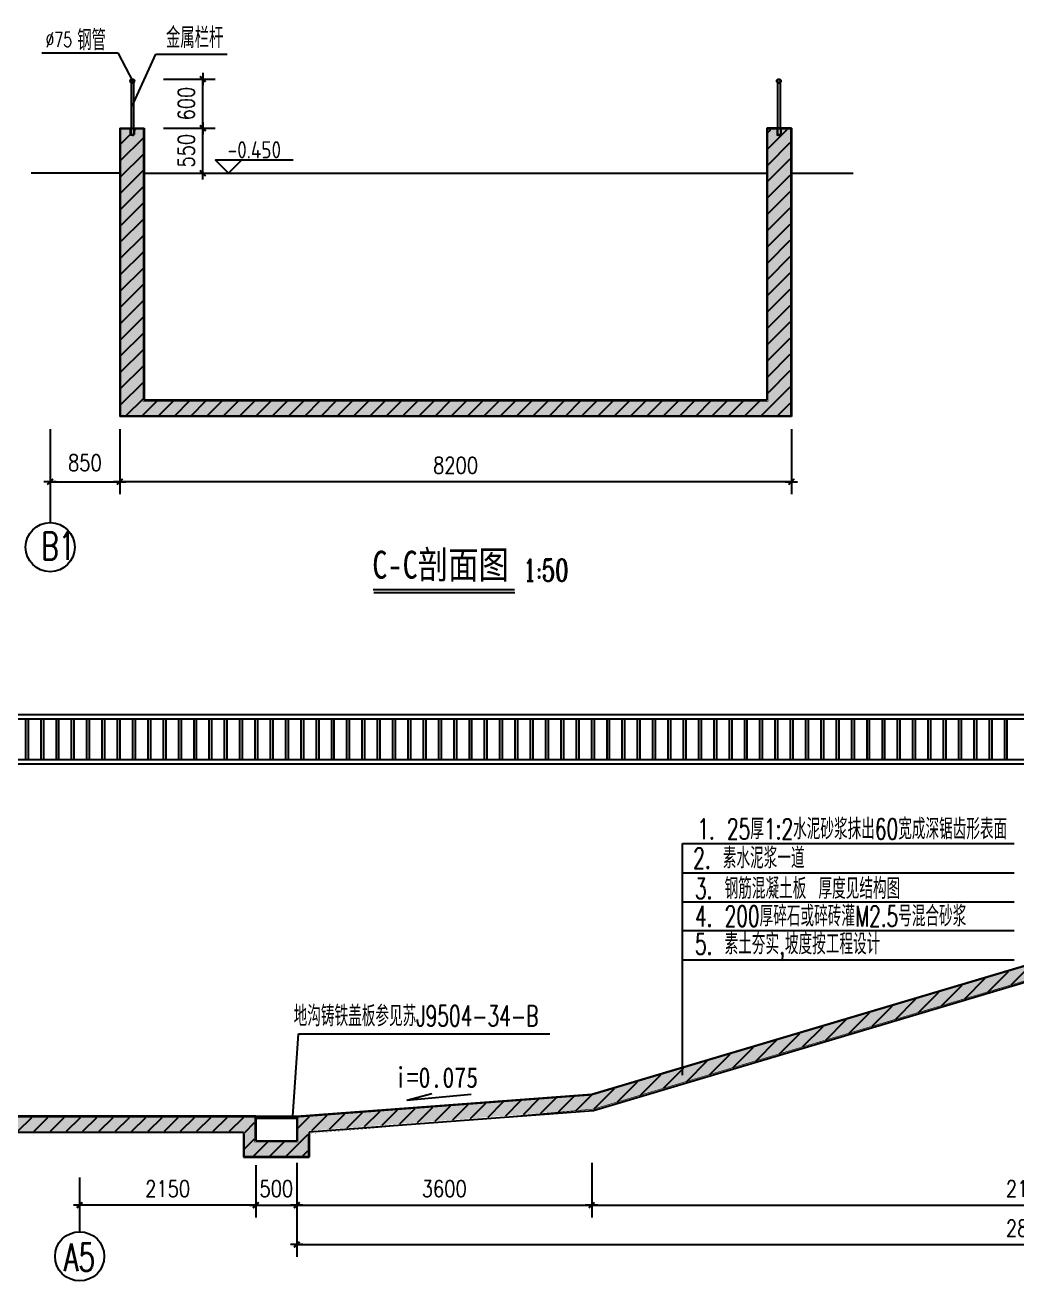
# Model space of a CAD drawing. Extents: x 953929 to 1132291, y -67290 to 107124.
# Drawn here: x 990098 to 1002205, y -51332 to -36000 of the extents above; entities that cross this region are included whole.
import ezdxf
from ezdxf.enums import TextEntityAlignment as Align

# ---------------------------------------------------------------- set-up
doc = ezdxf.new("R2010")
doc.units = 0
doc.header["$MEASUREMENT"] = 0
doc.layers.get('0').update_dxf_attribs({"linetype": 'CONTINUOUS'})
doc.layers.get('DEFPOINTS').update_dxf_attribs({"linetype": 'CONTINUOUS'})
for name, color, linetype in [('dg', 6, 'CONTINUOUS'), ('DIM', 7, 'CONTINUOUS'), ('PUB_DIM', 123, 'CONTINUOUS'), ('PUB_TEXT', 7, 'CONTINUOUS'), ('TEXT-4', 4, 'CONTINUOUS'), ('WIN', 4, 'CONTINUOUS'), ('WINDOWS', 4, 'CONTINUOUS'), ('WZ', 1, 'CONTINUOUS')]:
    doc.layers.add(name, color=color, linetype=linetype)
doc.styles.add('_HZTXT', font='txt', dxfattribs={"width": 0.8, "bigfont": 'HZTXT'})
doc.styles.add('CHINA', font='SimSun.ttf', dxfattribs={"width": 0.85, "height": 150})
doc.styles.add('DIM_FONT', font='SIMPLEX.shx', dxfattribs={"width": 0.8})
doc.styles.add('HZ', font='txt', dxfattribs={"width": 0.75, "oblique": 10, "bigfont": 'hztxt'})
doc.styles.add('ROMAND', font='romanc.shx', dxfattribs={"bigfont": 'bigfont.shx'})
doc.styles.add('ST', font='SimSun.ttf', dxfattribs={"width": 0.6, "height": 300})
doc.styles.add('TSS', font='tssdeng.shx', dxfattribs={"width": 0.85, "bigfont": 'tssdchn.shx'})
doc.dimstyles.new('100-MS-OUT', dxfattribs={"dimscale": 0, "dimtxt": 250, "dimasz": 1, "dimexe": 150, "dimexo": 0, "dimgap": 150, "dimtad": 1, "dimdec": 0, "dimzin": 0, "dimdsep": 46, "dimtxsty": 'DIM_FONT', "dimsah": 1, "dimcen": 200, "dimclrd": 4, "dimclre": 4, "dimclrt": 4, "dimadec": 0, "dimazin": 0, "dimtfac": 1, "dimtdec": 0, "dimtix": 1, "dimtmove": 2, "dimatfit": 3, "dimfxl": 0, "dimtolj": 1, "dimtzin": 0, "dimarcsym": 0})

# ---------------------------------------------------------------- blocks, each defined once
blk = doc.blocks.new('_DIMX')
blk.add_line((-150, 0), (150, 0))
at = {"const_width": 50}
blk.add_lwpolyline([(-70, -70), (70, 70)], dxfattribs=at)
blk = doc.blocks.new('*D173')
at = {"color": 4, "linetype": 'ByBlock'}
for p, q in [((987450.7242603408, -51871.22814188269), (987450.7242603408, -52535.39106214675)), ((998249.9383473635, -51871.22814188269), (998249.9383473635, -52535.39106214675)), ((987451.2242603408, -52385.39106214675), (998249.4383473635, -52385.39106214675))]:
    blk.add_line(p, q, dxfattribs=at)
at = {"layer": 'DEFPOINTS', "color": 0, "linetype": 'ByBlock'}
for p in [(987450.7242603408, -51871.22814188269), (998249.9383473635, -51871.22814188269), (998249.9383473635, -52385.39106214675)]:
    blk.add_point(p, dxfattribs=at)
at = {"color": 4, "linetype": 'ByBlock', "xscale": 0.5, "yscale": 0.5, "zscale": 0.5, "rotation": 180}
blk.add_blockref('_DIMX', (987450.7242603408, -52385.39106214675), dxfattribs=at)
at = {"color": 4, "linetype": 'ByBlock', "xscale": 0.5, "yscale": 0.5, "zscale": 0.5}
blk.add_blockref('_DIMX', (998249.9383473635, -52385.39106214675), dxfattribs=at)
at = {"color": 4, "linetype": 'ByBlock', "insert": (992850.3313038521, -52185.39106214675), "char_height": 200, "attachment_point": 5, "style": 'DIM_FONT'}
blk.add_mtext('\\A1;21400', dxfattribs=at)
blk = doc.blocks.new('*D174')
at = {"color": 4, "linetype": 'ByBlock'}
for p, q in [((983850.7242603413, -51871.22814188269), (983850.7242603413, -53017.11355113075)), ((1001849.938347363, -52174.61340903095), (1001849.938347363, -53017.11355113075)), ((983851.2242603413, -52867.11355113075), (1001849.438347363, -52867.11355113075))]:
    blk.add_line(p, q, dxfattribs=at)
at = {"layer": 'DEFPOINTS', "color": 0, "linetype": 'ByBlock'}
for p in [(983850.7242603413, -51871.22814188269), (1001849.938347363, -52174.61340903095), (1001849.938347363, -52867.11355113075)]:
    blk.add_point(p, dxfattribs=at)
at = {"color": 4, "linetype": 'ByBlock', "xscale": 0.5, "yscale": 0.5, "zscale": 0.5, "rotation": 180}
blk.add_blockref('_DIMX', (983850.7242603413, -52867.11355113075), dxfattribs=at)
at = {"color": 4, "linetype": 'ByBlock', "xscale": 0.5, "yscale": 0.5, "zscale": 0.5}
blk.add_blockref('_DIMX', (1001849.938347363, -52867.11355113075), dxfattribs=at)
at = {"color": 4, "linetype": 'ByBlock', "insert": (992850.3313038524, -52667.11355113075), "char_height": 200, "attachment_point": 5, "style": 'DIM_FONT'}
blk.add_mtext('\\A1;28600', dxfattribs=at)
blk = doc.blocks.new('*D180')
at = {"color": 4, "linetype": 'ByBlock'}
for p, q in [((907464.7013842314, -14385.70646886784), (907464.7013842314, -15024.26806460996)), ((907964.7013842319, -14360.1051443459), (907964.7013842319, -15024.26806460996)), ((907464.2013842314, -14874.26806460996), (907463.7013842314, -14874.26806460996)), ((907464.7013842314, -14874.26806460996), (907964.7013842319, -14874.26806460996)), ((907965.2013842319, -14874.26806460996), (907965.7013842319, -14874.26806460996))]:
    blk.add_line(p, q, dxfattribs=at)
at = {"layer": 'DEFPOINTS', "color": 0, "linetype": 'ByBlock'}
for p in [(907464.7013842314, -14385.70646886784), (907964.7013842319, -14360.1051443459), (907964.7013842319, -14874.26806460996)]:
    blk.add_point(p, dxfattribs=at)
at = {"color": 4, "linetype": 'ByBlock', "xscale": 0.5, "yscale": 0.5, "zscale": 0.5}
blk.add_blockref('_DIMX', (907464.7013842314, -14874.26806460996), dxfattribs=at)
at = {"color": 4, "linetype": 'ByBlock', "xscale": 0.5, "yscale": 0.5, "zscale": 0.5, "rotation": 180}
blk.add_blockref('_DIMX', (907964.7013842319, -14874.26806460996), dxfattribs=at)
at = {"color": 4, "linetype": 'ByBlock', "insert": (907714.7013842317, -14674.26806460996), "char_height": 200, "attachment_point": 5, "style": 'DIM_FONT'}
blk.add_mtext('\\A1;500', dxfattribs=at)
blk = doc.blocks.new('*D181')
at = {"color": 4, "linetype": 'ByBlock'}
for p, q in [((979600.139061578, -32601.47367811028), (979600.139061578, -33265.63659837435)), ((976000.1390615784, -32801.47367811028), (976000.1390615784, -33265.63659837435)), ((976000.6390615784, -33115.63659837435), (979599.639061578, -33115.63659837435))]:
    blk.add_line(p, q, dxfattribs=at)
at = {"layer": 'DEFPOINTS', "color": 0, "linetype": 'ByBlock'}
for p in [(979600.139061578, -32601.47367811028), (976000.1390615784, -32801.47367811028), (979600.139061578, -33115.63659837435)]:
    blk.add_point(p, dxfattribs=at)
at = {"color": 4, "linetype": 'ByBlock', "xscale": 0.5, "yscale": 0.5, "zscale": 0.5, "rotation": 180}
blk.add_blockref('_DIMX', (976000.1390615784, -33115.63659837435), dxfattribs=at)
at = {"color": 4, "linetype": 'ByBlock', "xscale": 0.5, "yscale": 0.5, "zscale": 0.5}
blk.add_blockref('_DIMX', (979600.139061578, -33115.63659837435), dxfattribs=at)
at = {"color": 4, "linetype": 'ByBlock', "insert": (977800.1390615782, -32915.63659837435), "char_height": 200, "attachment_point": 5, "style": 'DIM_FONT'}
blk.add_mtext('\\A1;3600', dxfattribs=at)
blk = doc.blocks.new('*D456')
at = {"color": 4, "linetype": 'ByBlock'}
for p, q in [((984900.8070773638, -142874.0373862295), (984900.8070773636, -143360.9127933861)), ((987050.8070914897, -142874.0373862305), (987050.8070914894, -143360.9127933872)), ((987050.3070914894, -143210.9127933872), (984901.3070773636, -143210.9127933861))]:
    blk.add_line(p, q, dxfattribs=at)
at = {"layer": 'DEFPOINTS', "color": 0, "linetype": 'ByBlock'}
for p in [(984900.8070773638, -142874.0373862295), (987050.8070914897, -142874.0373862305), (984900.8070773636, -143210.9127933861)]:
    blk.add_point(p, dxfattribs=at)
at = {"color": 4, "linetype": 'ByBlock', "xscale": 0.5, "yscale": 0.5, "zscale": 0.5}
for p, rotation in [((984900.8070773636, -143210.9127933861), 179.9999999999721), ((987050.8070914894, -143210.9127933872), 359.9999999999721)]:
    blk.add_blockref('_DIMX', p, dxfattribs=dict(at, rotation=rotation))
at = {"color": 4, "linetype": 'ByBlock', "insert": (985975.8070844266, -143010.9127933867), "char_height": 200, "attachment_point": 5, "style": 'DIM_FONT'}
blk.add_mtext('\\A1;2150', dxfattribs=at)
blk = doc.blocks.new('*D470')
at = {"color": 4, "linetype": 'ByBlock'}
for p, q in [((975246.9388437642, -46251.00347969485), (975874.7094130322, -46251.00347969485)), ((975724.7094130322, -46250.50347969485), (975724.7094130322, -46250.00347969485)), ((975724.7094130322, -46851.00347971579), (975724.7094130322, -46251.00347969485)), ((975246.9378202193, -46851.00347971579), (975874.7094130322, -46851.00347971579)), ((975724.7094130322, -46851.50347971579), (975724.7094130322, -46852.00347971579))]:
    blk.add_line(p, q, dxfattribs=at)
at = {"layer": 'DEFPOINTS', "color": 0, "linetype": 'ByBlock'}
for p in [(975246.9388437642, -46251.00347969485), (975724.7094130322, -46251.00347969485), (975246.9378202193, -46851.00347971579)]:
    blk.add_point(p, dxfattribs=at)
at = {"color": 4, "linetype": 'ByBlock', "xscale": 0.5, "yscale": 0.5, "zscale": 0.5}
for p, rotation in [((975724.7094130322, -46251.00347969485), 270), ((975724.7094130322, -46851.00347971579), 90)]:
    blk.add_blockref('_DIMX', p, dxfattribs=dict(at, rotation=rotation))
at = {"color": 4, "linetype": 'ByBlock', "insert": (975524.7094130322, -46551.00347970532), "char_height": 200, "attachment_point": 5, "rotation": 90, "style": 'DIM_FONT'}
blk.add_mtext('\\A1;600', dxfattribs=at)
blk = doc.blocks.new('*D471')
at = {"color": 4, "linetype": 'ByBlock'}
for p, q in [((975246.9378202193, -46851.00347971579), (975874.7083894872, -46851.00347971579)), ((975724.7083894872, -46850.50347971579), (975724.7083894872, -46850.00347971579)), ((975724.7083894872, -47401.00347971579), (975724.7083894872, -46851.00347971579)), ((975246.9378202193, -47401.00347971579), (975874.7083894872, -47401.00347971579)), ((975724.7083894872, -47401.50347971579), (975724.7083894872, -47402.00347971579))]:
    blk.add_line(p, q, dxfattribs=at)
at = {"layer": 'DEFPOINTS', "color": 0, "linetype": 'ByBlock'}
for p in [(975246.9378202193, -46851.00347971579), (975724.7083894872, -46851.00347971579), (975246.9378202193, -47401.00347971579)]:
    blk.add_point(p, dxfattribs=at)
at = {"color": 4, "linetype": 'ByBlock', "xscale": 0.5, "yscale": 0.5, "zscale": 0.5}
for p, rotation in [((975724.7083894872, -46851.00347971579), 270), ((975724.7083894872, -47401.00347971579), 90)]:
    blk.add_blockref('_DIMX', p, dxfattribs=dict(at, rotation=rotation))
at = {"color": 4, "linetype": 'ByBlock', "insert": (975524.7083894872, -47126.00347971579), "char_height": 200, "attachment_point": 5, "rotation": 90, "style": 'DIM_FONT'}
blk.add_mtext('\\A1;550', dxfattribs=at)
blk = doc.blocks.new('*D476')
at = {"color": 4, "linetype": 'ByBlock'}
for p, q in [((1001066.433559453, -39441.971917424), (1001066.433559453, -40233.31536077661)), ((1009266.433559453, -39441.971917424), (1009266.433559453, -40233.31536077661)), ((1009265.933559453, -40083.31536077661), (1001066.933559453, -40083.31536077661))]:
    blk.add_line(p, q, dxfattribs=at)
at = {"layer": 'DEFPOINTS', "color": 0, "linetype": 'ByBlock'}
for p in [(1001066.433559453, -39441.971917424), (1009266.433559453, -39441.971917424), (1001066.433559453, -40083.31536077661)]:
    blk.add_point(p, dxfattribs=at)
at = {"color": 4, "linetype": 'ByBlock', "xscale": 0.5, "yscale": 0.5, "zscale": 0.5, "rotation": 180}
blk.add_blockref('_DIMX', (1001066.433559453, -40083.31536077661), dxfattribs=at)
at = {"color": 4, "linetype": 'ByBlock', "xscale": 0.5, "yscale": 0.5, "zscale": 0.5}
blk.add_blockref('_DIMX', (1009266.433559453, -40083.31536077661), dxfattribs=at)
at = {"color": 4, "linetype": 'ByBlock', "insert": (1005166.433559453, -39883.31536077661), "char_height": 200, "attachment_point": 5, "style": 'DIM_FONT'}
blk.add_mtext('\\A1;8200', dxfattribs=at)
blk = doc.blocks.new('*D477')
at = {"color": 4, "linetype": 'ByBlock'}
for p, q in [((986684.7086498088, -43782.84253767598), (986684.7086498088, -44574.18598102918)), ((987534.708649809, -43782.84253767598), (987534.708649809, -44574.18598102918)), ((986685.2086498088, -44424.18598102918), (987534.208649809, -44424.18598102918))]:
    blk.add_line(p, q, dxfattribs=at)
at = {"layer": 'DEFPOINTS', "color": 0, "linetype": 'ByBlock'}
for p in [(986684.7086498088, -43782.84253767598), (987534.708649809, -43782.84253767598), (987534.708649809, -44424.18598102918)]:
    blk.add_point(p, dxfattribs=at)
at = {"color": 4, "linetype": 'ByBlock', "xscale": 0.5, "yscale": 0.5, "zscale": 0.5, "rotation": 180}
blk.add_blockref('_DIMX', (986684.7086498088, -44424.18598102918), dxfattribs=at)
at = {"color": 4, "linetype": 'ByBlock', "xscale": 0.5, "yscale": 0.5, "zscale": 0.5}
blk.add_blockref('_DIMX', (987534.708649809, -44424.18598102918), dxfattribs=at)
at = {"color": 4, "linetype": 'ByBlock', "insert": (987109.7086498089, -44192.57078943134), "char_height": 200, "attachment_point": 5, "style": 'DIM_FONT'}
blk.add_mtext('\\A1;850', dxfattribs=at)

msp = doc.modelspace()

# ---------------------------------------------------------------- hatches: boundary and pattern name
at = {"layer": 'DIM'}
h = msp.add_hatch(dxfattribs=at)
h.set_pattern_fill('ANSI31', color=8, scale=1125, style=0)
h.set_pattern_definition([(45, (3717.842813957715, 2581.229384221428), (-99.43689110435824, 99.43689110435825), [])])
h.paths.add_polyline_path([(999437.5514637667, -37273.08080755861), (999323.4880915435, -37273.08080755861), (999323.4880915437, -37343.08080755861), (999304.4880915435, -37343.08080755861), (999277.4880915435, -37343.08080755861), (999277.4880915435, -37273.08080755861), (999167.5514637671, -37273.08080755861), (999167.5514637672, -40592.69551365003), (991537.5514637672, -40592.69551364575), (991537.551463769, -37273.08080755861), (991427.6148359927, -37273.08080755861), (991427.6148359928, -37343.08080755861), (991408.6148359927, -37343.08080755861), (991381.6148359927, -37343.08080755861), (991381.6148359926, -37273.0808075586), (991267.5514637699, -37273.0808075586), (991267.5514637693, -40762.69551365002), (999437.5514637665, -40762.69551365002)])
h = msp.add_hatch(dxfattribs=at)
h.set_pattern_fill('AR-CONC', color=8, scale=37.5, style=0)
h.set_pattern_definition([(49.99999999999999, (3717.842813957715, 2581.229384221428), (268.9725684752826, -23.53205061847316), [28.125, -309.375]), (355, (3717.842813957715, 2581.229384221428), (-52.031750104875, 282.0720501375044), [22.5, -247.5]), (100.4514, (3740.257193957716, 2579.268381721427), (216.9410181427581, 258.5398282728576), [23.90257124999999, -262.9282919999999]), (46.18420000000001, (3717.842813957715, 2656.229384221428), (400.2153932346167, -62.06963037338178), [42.1875, -464.0625]), (96.6356, (3751.194093332715, 2651.056894096428), (350.4985145807638, 365.2942015876657), [35.85385799999998, -394.3923749999998]), (351.1842, (3717.842813957715, 2656.229384221428), (350.4982294251102, 365.2944753469967), [33.75, -371.25]), (21, (3755.342813957715, 2637.479384221428), (223.8401445444231, -150.9820839995021), [28.125, -309.375]), (326.0000000000001, (3755.342813957715, 2637.479384221428), (91.24324947059314, 271.9312668925699), [22.5, -247.5]), (71.4514, (3773.996151332716, 2624.897531971428), (315.0834857180587, 120.9489362662322), [23.90257125, -262.928292]), (37.50000000000001, (3717.842813957715, 2581.229384221428), (4.559945743984001, 124.8351951867418), [0, -244.5, 0, -251.25, 0, -248.4375]), (7.499999999999999, (3717.842813957715, 2581.229384221428), (98.65107654080573, 147.9043919558851), [0, -143.25, 0, -238.875, 0, -94.6875]), (327.5, (3634.217813957715, 2581.229384221428), (200.1834135646534, -8.458076900392426), [0, -93.75, 0, -292.5, 0, -388.125]), (317.5, (3596.717813957715, 2581.229384221428), (218.6948135033948, 37.53936837461912), [0, -121.875, 0, -194.25, 0, -275.625])])
h.paths.add_polyline_path([(999167.5514637673, -40592.69551365003), (991537.5514637671, -40592.69551364575), (991537.5514637688, -37273.08080755861), (991427.6148359927, -37273.08080755861), (991427.6148359928, -37343.08080755861), (991408.6148359927, -37343.08080755861), (991381.6148359927, -37343.08080755861), (991381.6148359926, -37273.0808075586), (991267.5514637699, -37273.0808075586), (991267.5514637693, -40762.69551365002), (999437.5514637665, -40762.69551365002), (999437.5514637665, -37273.08080755862), (999323.4880915435, -37273.08080755861), (999323.4880915437, -37343.08080755861), (999304.4880915435, -37343.08080755861), (999277.4880915435, -37343.08080755861), (999277.4880915435, -37273.08080755861), (999167.5514637671, -37273.08080755861)])
h = msp.add_hatch(dxfattribs=at)
h.set_pattern_fill('ANSI31', color=8, scale=1125, style=0)
h.set_pattern_definition([(45, (0, 0), (-99.43689110435824, 99.43689110435825), [])])
h.paths.add_polyline_path([(987929.3122391553, -49335.38325621215), (987929.3122391554, -49635.38325621431), (987399.3122391552, -49635.38325621432), (987399.3122391555, -49335.38325621432), (972142.9334212614, -49335.38325621432), (972142.9334212614, -49505.38325621432), (987279.312239156, -49505.38325621431), (987279.3122391555, -49805.38325621432), (988049.3122391553, -49805.38325621418), (988049.3122391549, -49505.38325622016), (992779.3122391523, -49505.38325622747), (992779.3122391526, -49805.38325621415), (993549.312239152, -49805.38325621432), (993549.3122391516, -49499.54281838565), (997034.9478360399, -49234.35576746957), (1002840.475914762, -47508.69822690211), (1002840.475914762, -47334.00647812735), (997015.9880121122, -49065.29970158239), (993429.3122391518, -49334.30038455435), (993429.3122391524, -49635.38325621436), (992899.3122391519, -49635.38325621435), (992899.312239152, -49335.38325621433)])
h = msp.add_hatch(dxfattribs=at)
h.set_pattern_fill('AR-CONC', color=8, scale=37.5, style=0)
h.set_pattern_definition([(50, (0, 0), (268.9725684752826, -23.53205061847316), [28.125, -309.375]), (355, (0, 0), (-52.031750104875, 282.0720501375044), [22.5, -247.5]), (100.4514, (22.41438, -1.9610025), (216.9410181427581, 258.5398282728576), [23.90257125, -262.928292]), (46.18420000000001, (0, 75), (400.2153932346167, -62.06963037338178), [42.1875, -464.0625]), (96.6356, (33.351279375, 69.82750987499999), (350.4985145807638, 365.2942015876657), [35.853858, -394.392375]), (351.1842, (0, 75), (350.4982294251102, 365.2944753469967), [33.75, -371.25]), (21, (37.5, 56.25), (223.8401445444231, -150.9820839995021), [28.125, -309.375]), (326.0000000000001, (37.5, 56.25), (91.24324947059314, 271.9312668925699), [22.5, -247.5]), (71.4514, (56.153337375, 43.66814775), (315.0834857180587, 120.9489362662322), [23.90257125, -262.928292]), (37.50000000000001, (0, 0), (4.559945743984001, 124.8351951867418), [0, -244.5, 0, -251.25, 0, -248.4375]), (7.499999999999999, (0, 0), (98.65107654080573, 147.9043919558851), [0, -143.25, 0, -238.875, 0, -94.6875]), (327.5, (-83.625, 0), (200.1834135646534, -8.458076900392426), [0, -93.75, 0, -292.5, 0, -388.125]), (317.5, (-121.125, 0), (218.6948135033948, 37.53936837461912), [0, -121.875, 0, -194.25, 0, -275.625])])
h.paths.add_polyline_path([(987929.3122391553, -49335.38325621215), (987929.3122391554, -49635.38325621431), (987399.3122391552, -49635.38325621432), (987399.3122391555, -49335.38325621432), (972142.9334212614, -49335.38325621432), (972142.9334212614, -49505.38325621432), (987279.312239156, -49505.38325621431), (987279.3122391555, -49805.38325621432), (988049.3122391553, -49805.38325621418), (988049.3122391549, -49505.38325622016), (992779.3122391523, -49505.38325622747), (992779.3122391526, -49805.38325621415), (993549.312239152, -49805.38325621432), (993549.3122391516, -49499.54281838565), (997034.9478360399, -49234.35576746957), (1002840.475914762, -47508.69822690211), (1002840.475914762, -47334.00647812735), (997015.9880121122, -49065.29970158239), (993429.3122391518, -49334.30038455435), (993429.3122391524, -49635.38325621436), (992899.3122391519, -49635.38325621435), (992899.312239152, -49335.38325621433)])

# ---------------------------------------------------------------- linework, layer by layer
for p, q in [((991381.6148359927, -37263.08080755861), (991381.6148359927, -37335.08080755861)), ((991387.6148359927, -37263.08080755861), (991387.6148359927, -37332.08080755861)), ((991400.6148359927, -37343.08080755861), (991389.6148359927, -37343.08080755861)), ((991400.6148359927, -37337.08080755861), (991392.6148359927, -37337.08080755861)), ((991402.6148359927, -37339.08080755861), (991402.6148359927, -37341.08080755861)), ((991406.6148359927, -37339.08080755861), (991406.6148359927, -37341.08080755861)), ((991408.6148359927, -37337.08080755861), (991416.6148359927, -37337.08080755861)), ((991408.6148359927, -37343.08080755861), (991419.6148359927, -37343.08080755861)), ((991421.6148359927, -37263.08080755861), (991421.6148359927, -37332.08080755861)), ((991427.6148359927, -37263.08080755861), (991427.6148359927, -37335.08080755861)), ((999277.4880915435, -37263.08080755861), (999277.4880915435, -37335.08080755861)), ((999283.4880915435, -37263.08080755861), (999283.4880915435, -37332.08080755861)), ((999296.4880915435, -37343.08080755861), (999285.4880915435, -37343.08080755861)), ((999296.4880915435, -37337.08080755861), (999288.4880915435, -37337.08080755861)), ((999298.4880915435, -37339.08080755861), (999298.4880915435, -37341.08080755861)), ((999302.4880915435, -37339.08080755861), (999302.4880915435, -37341.08080755861)), ((999304.4880915435, -37337.08080755861), (999312.4880915435, -37337.08080755861)), ((999304.4880915435, -37343.08080755861), (999315.4880915435, -37343.08080755861)), ((999317.4880915435, -37263.08080755861), (999317.4880915435, -37332.08080755861)), ((999323.4880915435, -37263.08080755861), (999323.4880915435, -37335.08080755861))]:
    msp.add_line(p, q)
for centre, radius, start, end in [((991389.6148359927, -37335.08080755861), 8, 180, 269.9999999999861), ((991392.6148359927, -37332.08080755861), 5, 180, 269.9999999999861), ((991400.6148359927, -37339.08080755861), 2, 0, 89.99999999998015), ((991400.6148359927, -37341.08080755861), 2, 270, 0), ((991408.6148359927, -37339.08080755861), 2, 90.00000000001981, 180), ((991408.6148359927, -37341.08080755861), 2, 180, 270), ((991416.6148359927, -37332.08080755861), 5, 270.0000000000139, 0), ((991419.6148359927, -37335.08080755861), 8, 270.0000000000139, 0), ((999285.4880915435, -37335.08080755861), 8, 180, 269.9999999999861), ((999288.4880915435, -37332.08080755861), 5, 180, 269.9999999999861), ((999296.4880915435, -37339.08080755861), 2, 3.24609150156008e-14, 89.99999999998019), ((999296.4880915435, -37341.08080755861), 2, 270, 3.24609150156008e-14), ((999304.4880915435, -37339.08080755861), 2, 90.00000000001985, 180), ((999304.4880915435, -37341.08080755861), 2, 180, 270), ((999312.4880915435, -37332.08080755861), 5, 270.0000000000139, 3.24609150156008e-14), ((999315.4880915435, -37335.08080755861), 8, 270.0000000000139, 3.24609150156008e-14)]:
    msp.add_arc(centre, radius, start, end)
at = {"layer": 'dg'}
for q in [(995064.1655626699, -49044.20112431725), (995544.5840069681, -49051.75921294)]:
    msp.add_line((994756.8763557981, -49124.71896860149), q, dxfattribs=at)
at = {"layer": 'DIM'}
for p, q in [((990402.5514637668, -40933.69876829645), (990402.5514637668, -42073.12556643732)), ((996076.8092902044, -42931.72544330236), (994356.5293383023, -42931.72544330236)), ((1012143.840179471, -44420.38325621434), (987414.3122391553, -44420.3832562218)), ((987414.3122391554, -44470.38325622177), (1012127.379722078, -44470.38325622574)), ((1012127.378698533, -44970.38325621432), (987414.3122391554, -44970.3832562142)), ((993364.312239152, -49320.38325621432), (993434.097817199, -48313.92199800094)), ((993434.097817199, -48313.92199800094), (996501.4706677176, -48313.92199800094)), ((992914.312239152, -49320.38325621432), (993414.312239152, -49320.38325621432)), ((992914.312239152, -49345.38325621432), (993414.312239152, -49345.38325621432))]:
    msp.add_line(p, q, dxfattribs=at)
at = {"layer": 'DIM', "color": 8}
for p, q in [((990101.6442444398, -44470.38325634001), (990101.6432208958, -44970.38325633208)), ((990133.6442444398, -44469.61582812441), (990133.6432208958, -44970.38325633208)), ((990288.3770238137, -44470.38325633969), (990288.3760002697, -44970.38325633176)), ((990320.3770238137, -44469.61582812409), (990320.3760002697, -44970.38325633176)), ((990475.1098031871, -44470.38325634714), (990475.1087796431, -44970.38325633921)), ((990507.1098031871, -44469.61582813154), (990507.1087796431, -44970.38325633921)), ((990661.8425825605, -44470.38325633899), (990661.8415590165, -44970.38325633106)), ((990693.8425825605, -44469.61582812339), (990693.8415590165, -44970.38325633106)), ((990848.5753619339, -44470.38325634644), (990848.5743383899, -44970.38325633851)), ((990880.5753619339, -44469.61582813085), (990880.5743383899, -44970.38325633851)), ((991035.3081413073, -44470.3832563178), (991035.3071177633, -44970.38325630987)), ((991067.3081413073, -44469.61582810221), (991067.3071177633, -44970.38325630987)), ((991222.0409206807, -44470.38325632525), (991222.0398971367, -44970.38325631732)), ((991254.0409206807, -44469.61582810966), (991254.0398971367, -44970.38325631732)), ((991408.7737000542, -44470.38325631722), (991408.7726765102, -44970.38325630929)), ((991440.7737000542, -44469.61582810163), (991440.7726765102, -44970.38325630929)), ((991595.5064794276, -44470.38325632467), (991595.5054558836, -44970.38325631674)), ((991627.5064794276, -44469.61582810908), (991627.5054558836, -44970.38325631674)), ((991782.239258801, -44470.38325631652), (991782.238235257, -44970.38325630859)), ((991814.239258801, -44469.61582810093), (991814.238235257, -44970.38325630859)), ((991968.9720381744, -44470.38325632397), (991968.9710146304, -44970.38325631604)), ((992000.9720381744, -44469.61582810838), (992000.9710146304, -44970.38325631604)), ((992155.7048175478, -44470.38325631594), (992155.7037940038, -44970.38325630801)), ((992187.7048175478, -44469.61582810034), (992187.7037940038, -44970.38325630801)), ((992342.4375969212, -44470.38325632339), (992342.4365733772, -44970.38325631546)), ((992374.4375969212, -44469.6158281078), (992374.4365733772, -44970.38325631546)), ((992529.1703762946, -44470.38325633282), (992529.1693527506, -44970.38325632489)), ((992561.1703762946, -44469.61582811722), (992561.1693527506, -44970.38325632489)), ((992715.903155668, -44470.38325634027), (992715.902132124, -44970.38325633234)), ((992747.903155668, -44469.61582812468), (992747.902132124, -44970.38325633234)), ((992902.6359350415, -44470.38325633224), (992902.6349114975, -44970.3832563243)), ((992934.6359350415, -44469.61582811664), (992934.6349114975, -44970.3832563243)), ((993089.3687144149, -44470.38325627368), (993089.3676908709, -44970.38325626575)), ((993121.3687144149, -44469.61582805809), (993121.3676908709, -44970.38325626575)), ((993276.1014937888, -44470.38325627336), (993276.1004702448, -44970.38325626543)), ((993308.1014937888, -44469.61582805777), (993308.1004702448, -44970.38325626543)), ((993462.8342731622, -44470.38325628081), (993462.8332496182, -44970.38325627288)), ((993494.8342731622, -44469.61582806522), (993494.8332496182, -44970.38325627288)), ((993649.5670525356, -44470.38325627266), (993649.5660289916, -44970.38325626473)), ((993681.5670525356, -44469.61582805707), (993681.5660289916, -44970.38325626473)), ((993836.299831909, -44470.38325628011), (993836.298808365, -44970.38325627218)), ((993868.299831909, -44469.61582806452), (993868.298808365, -44970.38325627218)), ((994023.0326112824, -44470.38325625147), (994023.0315877384, -44970.38325624354)), ((994055.0326112824, -44469.61582803588), (994055.0315877384, -44970.38325624354)), ((994209.7653906558, -44470.38325625892), (994209.7643671118, -44970.38325625099)), ((994241.7653906558, -44469.61582804333), (994241.7643671118, -44970.38325625099)), ((994396.4981700293, -44470.38325625089), (994396.4971464853, -44970.38325624296)), ((994428.4981700293, -44469.6158280353), (994428.4971464853, -44970.38325624296)), ((994583.2309494027, -44470.38325625834), (994583.2299258587, -44970.38325625041)), ((994615.2309494027, -44469.61582804275), (994615.2299258587, -44970.38325625041)), ((994769.9637287761, -44470.38325625019), (994769.9627052321, -44970.38325624226)), ((994801.9637287761, -44469.6158280346), (994801.9627052321, -44970.38325624226)), ((994956.6965081495, -44470.38325625764), (994956.6954846055, -44970.38325624971)), ((994988.6965081495, -44469.61582804205), (994988.6954846055, -44970.38325624971)), ((995143.4292875229, -44470.38325624961), (995143.4282639789, -44970.38325624168)), ((995175.4292875229, -44469.61582803402), (995175.4282639789, -44970.38325624168)), ((995330.1620668963, -44470.38325625706), (995330.1610433523, -44970.38325624913)), ((995362.1620668963, -44469.61582804147), (995362.1610433523, -44970.38325624913)), ((995516.8948462697, -44470.38325626649), (995516.8938227257, -44970.38325625856)), ((995548.8948462697, -44469.6158280509), (995548.8938227257, -44970.38325625856)), ((995703.6276256432, -44470.38325627394), (995703.6266020992, -44970.38325626601)), ((995735.6276256432, -44469.61582805835), (995735.6266020992, -44970.38325626601)), ((995890.3604050166, -44470.38325626591), (995890.3593814726, -44970.38325625798)), ((995922.3604050166, -44469.61582805032), (995922.3593814726, -44970.38325625798)), ((996077.09318439, -44470.38325627336), (996077.092160846, -44970.38325626543)), ((996077.09318439, -44470.38325620735), (996077.092160846, -44970.38325619942)), ((996109.09318439, -44469.61582805777), (996109.092160846, -44970.38325626543)), ((996109.09318439, -44469.61582799176), (996109.092160846, -44970.38325619942)), ((996263.8259637634, -44470.3832562148), (996263.8249402194, -44970.38325620687)), ((996295.8259637634, -44469.61582799921), (996295.8249402194, -44970.38325620687)), ((996450.5587431368, -44470.38325620671), (996450.5577195928, -44970.38325619878)), ((996482.5587431368, -44469.61582799112), (996482.5577195928, -44970.38325619878)), ((996637.2915225102, -44470.38325621416), (996637.2904989662, -44970.38325620623)), ((996669.2915225102, -44469.61582799857), (996669.2904989662, -44970.38325620623)), ((996824.0243018836, -44470.38325620607), (996824.0232783396, -44970.38325619814)), ((996856.0243018836, -44469.61582799048), (996856.0232783396, -44970.38325619814)), ((997010.7570812571, -44470.38325621352), (997010.7560577131, -44970.38325620559)), ((997042.7570812571, -44469.61582799793), (997042.7560577131, -44970.38325620559)), ((997197.4898606305, -44470.38325620543), (997197.4888370865, -44970.38325619756)), ((997229.4898606305, -44469.61582798984), (997229.4888370865, -44970.38325619756)), ((997384.2226400039, -44470.38325621288), (997384.2216164599, -44970.38325620501)), ((997416.2226400039, -44469.61582799729), (997416.2216164599, -44970.38325620501)), ((997570.9554193773, -44470.38325620479), (997570.9543958333, -44970.38325619686)), ((997602.9554193778, -44469.6158279892), (997602.9543958328, -44970.38325619686)), ((997757.6881987503, -44470.38325621224), (997757.6871752072, -44970.38325620431)), ((997789.6881987503, -44469.61582799665), (997789.6871752072, -44970.38325620431)), ((997944.4209781246, -44470.38325620421), (997944.4199545797, -44970.38325619628)), ((997976.4209781246, -44469.61582798861), (997976.4199545797, -44970.38325619628)), ((998131.1537574971, -44470.38325621166), (998131.152733954, -44970.38325620373)), ((998163.1537574971, -44469.61582799607), (998163.152733954, -44970.38325620373)), ((998317.8865368714, -44470.38325620351), (998317.8855133265, -44970.38325619558)), ((998349.8865368714, -44469.61582798792), (998349.8855133265, -44970.38325619558)), ((998504.6193162439, -44470.38325621096), (998504.6182927008, -44970.38325620303)), ((998536.6193162439, -44469.61582799537), (998536.6182927008, -44970.38325620303)), ((998691.3520956183, -44470.38325620293), (998691.3510720733, -44970.383256195)), ((998723.3520956183, -44469.61582798733), (998723.3510720733, -44970.383256195)), ((998878.0848749907, -44470.38325621038), (998878.0838514477, -44970.38325620245)), ((998910.0848749907, -44469.61582799478), (998910.0838514477, -44970.38325620245)), ((999064.8176543651, -44470.3832562148), (999064.8166308202, -44970.38325620687)), ((999096.8176543651, -44469.61582799921), (999096.8166308202, -44970.38325620687)), ((999251.5504337376, -44470.38325622225), (999251.5494101945, -44970.38325621432)), ((999283.5504337376, -44469.61582800666), (999283.5494101945, -44970.38325621432)), ((999438.2832131119, -44470.38325621416), (999438.282189567, -44970.38325620623)), ((999470.2832131119, -44469.61582799857), (999470.282189567, -44970.38325620623)), ((999625.0159924844, -44470.38325622161), (999625.0149689413, -44970.38325621368)), ((999657.0159924844, -44469.61582800602), (999657.0149689413, -44970.38325621368)), ((999811.7487718588, -44470.38325622161), (999811.7477483138, -44970.38325621368)), ((999843.7487718588, -44469.61582800602), (999843.7477483138, -44970.38325621368)), ((999998.4815512312, -44470.38325622906), (999998.4805276882, -44970.38325622113)), ((1000030.481551231, -44469.61582801347), (1000030.480527688, -44970.38325622113)), ((1000185.214330606, -44470.38325622097), (1000185.213307061, -44970.38325621304)), ((1000217.214330606, -44469.61582800538), (1000217.213307061, -44970.38325621304)), ((1000371.947109978, -44470.38325622842), (1000371.946086435, -44970.38325622049)), ((1000403.947109978, -44469.61582801283), (1000403.946086435, -44970.38325622049)), ((1000558.679889352, -44470.38325619978), (1000558.678865807, -44970.38325619185)), ((1000590.679889352, -44469.61582798419), (1000590.678865807, -44970.38325619185)), ((1000745.412668725, -44470.38325620723), (1000745.411645182, -44970.3832561993)), ((1000777.412668725, -44469.61582799164), (1000777.411645182, -44970.3832561993)), ((1000932.145448099, -44470.38325619909), (1000932.144424554, -44970.38325619121)), ((1000964.145448099, -44469.61582798349), (1000964.144424554, -44970.38325619121)), ((1001118.878227472, -44470.38325620654), (1001118.877203929, -44970.38325619866)), ((1001150.878227472, -44469.61582799094), (1001150.877203929, -44970.38325619866)), ((1001305.611006846, -44470.3832561985), (1001305.609983301, -44970.38325619057)), ((1001337.611006846, -44469.61582798291), (1001337.609983301, -44970.38325619057)), ((1001492.343786219, -44470.38325620595), (1001492.342762675, -44970.38325619802)), ((1001524.343786219, -44469.61582799036), (1001524.342762675, -44970.38325619802)), ((1001679.076565593, -44470.38325619786), (1001679.075542048, -44970.38325618993)), ((1001711.076565593, -44469.61582798227), (1001711.075542048, -44970.38325618993)), ((1001865.809344965, -44470.38325620531), (1001865.808321422, -44970.38325619738)), ((1001897.809344965, -44469.61582798972), (1001897.808321422, -44970.38325619738)), ((1002052.54212434, -44470.3832562148), (1002052.541100795, -44970.38325620687)), ((1002084.54212434, -44469.61582799921), (1002084.541100795, -44970.38325620687))]:
    msp.add_line(p, q, dxfattribs=at)
at = {"layer": 'DIM', "const_width": 24}
msp.add_lwpolyline([(996074.7323023446, -42893.28619912372), (994345.0142574378, -42893.28619912372)], dxfattribs=at)
at = {"layer": 'DIM'}
for centre in [(990403.6221104629, -42373.12365595729), (990763.3122250257, -51031.50342287106)]:
    msp.add_circle(centre, 300, dxfattribs=at)
at = {"layer": 'PUB_DIM', "linetype": 'Continuous'}
for p, q in [((990300.9636445551, -36338.65439592539), (991228.1299698923, -36338.65439592539)), ((991228.1299698923, -36338.65439592539), (991415.6266763445, -36695.77635127831)), ((991402.6326359247, -36990.17602552229), (991694.3100162556, -36354.9075336439)), ((991694.3100162556, -36354.9075336439), (992565.6479627031, -36354.9075336439))]:
    msp.add_line(p, q, dxfattribs=at)
at = {"layer": 'TEXT-4'}
for p, q in [((991252.5514637695, -37258.08080755861), (991252.5514637695, -40777.69551365002)), ((991252.5514637695, -37258.08080755861), (991552.551463769, -37258.08080755861)), ((991552.551463769, -37258.08080755861), (991552.5514637672, -40577.69551365002)), ((999152.551463769, -37258.0808075619), (999152.5514637672, -40577.69551365002)), ((999452.5514637667, -37258.08080755861), (999152.5514637672, -37258.08080755861)), ((999452.5514637667, -37258.08080755861), (999452.5514637666, -40777.69551365002)), ((991252.5514637694, -37808.08080755878), (990169.9671490692, -37808.0808075589)), ((999152.5514637672, -40577.69551365002), (991552.5514637672, -40577.69551365002)), ((999452.5514637666, -40777.69551365002), (991252.5514637695, -40777.69551365002)), ((987414.3122391553, -45020.38325621432), (1012213.526326183, -45020.38325621432)), ((997014.312239153, -49050.38325621432), (1007813.526326176, -45840.38325621432)), ((997036.6315844749, -49249.27101651637), (1007835.845671498, -46039.27101651661)), ((993414.312239152, -49320.38325621432), (997014.312239153, -49050.38325621432)), ((992914.312239152, -49320.38325621432), (987914.3122391553, -49320.38325621431)), ((992914.312239152, -49320.38325621432), (992914.312239152, -49620.38325621432)), ((993414.312239152, -49320.38325621432), (993414.312239152, -49620.38325621432)), ((993564.3122391516, -49513.44496741571), (997036.6315844749, -49249.27101651637)), ((992764.3122391525, -49520.38325621432), (988064.3122391548, -49520.38325621433)), ((992764.3122391525, -49520.38325621432), (992764.312239152, -49820.38325621418)), ((993564.3122391516, -49513.44496741571), (993564.312239152, -49820.38325621432)), ((992914.312239152, -49620.38325621432), (993414.312239152, -49620.38325621432)), ((992764.312239152, -49820.38325621418), (993564.312239152, -49820.38325621432))]:
    msp.add_line(p, q, dxfattribs=at)
at = {"layer": 'WIN'}
for p, q in [((991390.5524873135, -36702.66454100925), (991390.5514637695, -37258.08080755861)), ((991390.5524873135, -36708.08080757335), (991390.5514637695, -37208.08080756542)), ((991422.5524873135, -36701.89711279365), (991422.5514637695, -37258.08080755861)), ((991422.5524873135, -36707.31337935776), (991422.5514637695, -37208.08080756542)), ((999282.5504402227, -36701.89711279365), (999282.5514637667, -37258.08080755861)), ((999282.5504402227, -36707.31337935776), (999282.5514637667, -37208.08080756542)), ((999314.5504402227, -36702.66454100925), (999314.5514637667, -37258.08080755861)), ((999314.5504402227, -36708.08080757335), (999314.5514637667, -37208.08080756542)), ((991374.6148359927, -37258.08080755582), (991374.6148359927, -37263.08080755861)), ((991374.6148359927, -37263.08080755861), (991434.6148359927, -37263.08080755861)), ((991434.6148359927, -37258.08080755861), (991434.6148359927, -37263.08080755861)), ((999270.4880915435, -37258.08080755861), (999270.4880915435, -37263.08080755861)), ((999330.4880915435, -37263.08080755861), (999270.4880915435, -37263.08080755861)), ((999330.4880915435, -37258.08080755582), (999330.4880915435, -37263.08080755861)), ((998123.3785363414, -45989.62017472414), (1002171.228727446, -45989.62017472414)), ((998123.3785363414, -48821.50955510227), (998123.3785363414, -45989.62017472414)), ((998123.3785363414, -46351.54090693628), (1002171.228727446, -46351.54090693628)), ((998123.3785363414, -46705.59279089735), (1002171.228727446, -46705.59279089735)), ((998123.3785363414, -47051.77775524638), (1002171.228727446, -47051.77775524638)), ((998123.3785363414, -47413.69848745852), (1002171.228727446, -47413.69848745852))]:
    msp.add_line(p, q, dxfattribs=at)
for centre, radius in [((991406.0920299205, -36683.08080756608), 25.00000000101863), ((991406.0920299205, -36683.08080756608), 19), ((999299.0108976157, -36683.08080756608), 25.00000000101863), ((999299.0108976157, -36683.08080756608), 19)]:
    msp.add_circle(centre, radius, dxfattribs=at)
at = {"layer": 'WINDOWS'}
for p, q in [((991552.5514637688, -37808.08080755878), (999152.5514637688, -37808.08080755878)), ((992416.4093079724, -37808.0808075589), (993081.6788713705, -37808.0808075589)), ((999452.5514637666, -37808.08080755878), (1000205.61745988, -37808.08080755878)), ((992416.4093079724, -40577.69551365002), (993081.6788713705, -40577.69551365002)), ((990763.3122250262, -50069.52676184603), (990763.3122250258, -50731.50342287106))]:
    msp.add_line(p, q, dxfattribs=at)
msp.add_lwpolyline([(999437.5514637666, -37273.08080755861, 8, 8, 0), (999167.5514637672, -37273.08080755861, 8, 8, 0), (999167.5514637672, -40592.69551365003, 8, 8, 0), (991537.5514637671, -40592.69551364575, 8, 8, 0), (991537.5514637689, -37273.08080755861, 8, 8, 0), (991267.5514637696, -37273.08080755861, 8, 8, 0), (991267.5514637694, -40762.69551365002, 8, 8, 0), (999437.5514637665, -40762.69551365002, 8, 8, 0)], format="xyseb", close=True, dxfattribs=at)
for points in [[(1012655.156788766, -45585.38325621432, 8, 8, 0), (1011928.526326176, -45585.38325621432, 8, 8, 0), (1011928.526326176, -45885.38325621432, 8, 8, 0), (1011398.526326176, -45885.38325621432, 8, 8, 0), (1011398.526326177, -45586.5503845544, 8, 8, 0), (1007815.202099136, -45855.29970158244, 8, 8, 0), (997015.9880121124, -49065.29970158235, 8, 8, 0), (993429.312239152, -49334.30038455436, 8, 8, 0), (993429.3122391523, -49635.38325621435, 8, 8, 0), (992899.3122391519, -49635.38325621435, 8, 8, 0), (992899.312239152, -49335.38325621432, 8, 8, 0), (987929.3122391553, -49335.38325621215, 8, 8, 0), (987929.3122391554, -49635.38325621432, 8, 8, 0), (987399.3122391549, -49635.38325621432, 8, 8, 0), (987399.3122391554, -49335.38325621432, 8, 8, 0), (972142.9334212615, -49335.38325621432, 0, 0, 0)], [(972142.9334212615, -49505.38325621432, 8, 8, 0), (987279.3122391559, -49505.38325621432, 8, 8, 0), (987279.3122391554, -49805.38325621432, 8, 8, 0), (988049.3122391553, -49805.38325621418, 8, 8, 0), (988049.3122391548, -49505.38325622016, 8, 8, 0), (992779.3122391523, -49505.38325622748, 8, 8, 0), (992779.3122391527, -49805.38325621416, 8, 8, 0), (993549.3122391521, -49805.38325621432, 8, 8, 0), (993549.3122391517, -49499.54281838567, 8, 8, 0), (997034.9478360398, -49234.35576746958, 8, 8, 0), (1007834.161819209, -46024.35578304788, 8, 8, 0), (1011278.526326174, -45762.26019231971, 8, 8, 0), (1011278.526326177, -46055.38325621418, 8, 8, 0), (1012048.526326177, -46055.38325621192, 8, 8, 0), (1012048.526326176, -45735.38325621428, 8, 8, 0), (1012655.156788766, -45735.38325621432, 0, 0, 0)]]:
    msp.add_lwpolyline(points, format="xyseb", dxfattribs=at)
at = {"layer": 'WZ'}
msp.add_lwpolyline([(993368.6560465157, -37650.5808075589), (992423.6560465157, -37650.5808075589), (992581.1560465157, -37808.0808075589), (992738.6560465157, -37650.58080755887)], dxfattribs=at)

# ---------------------------------------------------------------- texts
at = {"color": 7, "style": 'HZ', "width": 0.66}
for s, p in [('1. 25厚1:2水泥砂浆抹出60宽成深锯齿形表面', (998303.866487824, -45940.45328023739)), ('2. 素水泥浆一道', (998253.2660064237, -46294.92707134946)), ('3. 钢筋混凝土板 厚度见结构图', (998274.9486172065, -46667.61053299834)), ('4. 200厚碎石或碎砖灌M2.5号混合砂浆', (998274.9486172065, -47004.51776001311)), ('5. 素土夯实,坡度按工程设计', (998274.9486172075, -47345.50382720563)), ('地沟铸铁盖板参见苏J9504-34-B', (993375.9703543714, -48223.19083751424))]:
    msp.add_text(s, height=252, dxfattribs=at).set_placement(p)
at = {"layer": 'dg', "style": 'CHINA', "width": 0.85}
msp.add_text('i=0.075', height=252, dxfattribs=at).set_placement((994609.201644003, -48974.30863504711))
at = {"layer": 'DIM'}
for s, height, style, width, p in [('B1', 337.5, 'DIM_FONT', 0.7, (990292.5419798535, -42528.98457151128)), ('C-C剖面图', 340, 'ST', 0.8, (994335.5869275231, -42757.28820748674)), ('A5', 337.5, 'DIM_FONT', 0.7, (990566.7628797571, -51212.92248654185))]:
    msp.add_text(s, height=height, dxfattribs=dict(at, style=style, width=width)).set_placement(p)
at = {"layer": 'PUB_DIM', "style": 'DIM_FONT', "width": 0.7}
msp.add_text('%%c75', height=180, dxfattribs=at).set_placement((990508.1478311929, -36177.16665077237), align=Align.MIDDLE)
at = {"layer": 'PUB_TEXT', "width": 0.7}
for s, height, style, p in [('金属栏杆', 250, '_HZTXT', (991817.9264993814, -36278.47262853665)), ('钢管', 250, '_HZTXT', (990734.0987189782, -36308.34116406277)), ('1:50', 270, 'ROMAND', (996178.6208905226, -42790.38776462612))]:
    msp.add_text(s, height=height, dxfattribs=dict(at, style=style)).set_placement(p)
at = {"layer": 'WZ', "style": 'TSS', "width": 0.85}
msp.add_text('-0.450', height=210, dxfattribs=at).set_placement((992571.0485786608, -37626.87879932101))

# ---------------------------------------------------------------- dimensions: what is measured, and where the dimension line sits
at = {"layer": 'DIM'}
for base, p1, p2, picture, middle in [((992266.4103315173, -36658.08080753796), (991788.6387387045, -37258.0808075589), (991788.6397622494, -36658.08080753796), '*D470', (992066.4103315173, -36958.08080754843)), ((992266.4093079724, -37258.0808075589), (991788.6387387045, -37808.0808075589), (991788.6387387045, -37258.0808075589), '*D471', (992066.4093079724, -37533.0808075589))]:
    dim = msp.add_linear_dim(base=base, p1=p1, p2=p2, angle=270, dimstyle='100-MS-OUT', override={"dimscale": 1, "dimtxt": 200, "dimasz": 0.5, "dimgap": 100}, dxfattribs=at)
    dim.commit()
    dim.dimension.update_dxf_attribs({"geometry": picture, "text_midpoint": middle, "insert": (16541.70091848518, 9592.922672156885)})
dim = msp.add_linear_dim(base=(991252.5514637667, -41575.04221164965), p1=(990402.5514637665, -40933.69876829645), p2=(991252.5514637667, -40933.69876829645), angle=0, dimstyle='100-MS-OUT', override={"dimscale": 1, "dimtxt": 200, "dimasz": 0.5, "dimgap": 100}, dxfattribs=at)
dim.commit()
dim.dimension.update_dxf_attribs({"geometry": '*D477', "text_midpoint": (990827.5514637666, -41343.42702005181), "dimtype": 161, "insert": (3717.842813957715, 2849.143769379531)})
for p1, p2, distance, picture, middle, set_off in [((999452.5514637666, -40933.69876829715), (991252.5514637666, -40933.69876829715), 641.3434433526054, '*D476', (995352.5514637666, -41375.04221164976), (-9813.882095686742, -1491.72685087315)), ((992913.312239152, -50069.52676184708), (990763.3122250262, -50069.52676184603), 336.8754071566654, '*D456', (991838.312232089, -50206.40216900321), (5862.505147662247, 92804.51062438346))]:
    dim = msp.add_aligned_dim(p1=p1, p2=p2, distance=distance, dimstyle='100-MS-OUT', override={"dimscale": 1, "dimtxt": 200, "dimasz": 0.5, "dimgap": 100}, dxfattribs=at)
    dim.commit()
    dim.dimension.update_dxf_attribs({"geometry": picture, "text_midpoint": middle, "insert": set_off})
for base, p1, p2, picture, middle, set_off in [((993414.3122391525, -50406.4021690035), (992914.312239152, -49917.84057326138), (993414.3122391525, -49892.23924873944), '*D180', (993164.3122391523, -50206.4021690035), (85449.61085492058, -35532.13410439354)), ((997014.312239152, -50406.4021690035), (993414.3122391525, -50092.23924873944), (997014.312239152, -49892.23924873944), '*D181', (995214.3122391523, -50206.4021690035), (17414.17317757383, -17290.76557062916))]:
    dim = msp.add_linear_dim(base=base, p1=p1, p2=p2, dimstyle='100-MS-OUT', override={"dimscale": 1, "dimtxt": 200, "dimasz": 0.5, "dimgap": 100}, dxfattribs=at)
    dim.commit()
    dim.dimension.update_dxf_attribs({"geometry": picture, "text_midpoint": middle, "insert": set_off})
for base, p1, p2, text, picture, middle in [((1011413.526326175, -50888.1246579875), (993414.3122391525, -49892.23924873944), (1011413.526326175, -50195.6245158877), '28600', '*D174', (1002413.919282664, -50688.1246579875)), ((1007813.526326175, -50406.4021690035), (997014.312239152, -49892.23924873944), (1007813.526326175, -49892.23924873944), '21400', '*D173', (1002413.919282663, -50206.4021690035))]:
    dim = msp.add_linear_dim(base=base, p1=p1, p2=p2, text=text, dimstyle='100-MS-OUT', override={"dimscale": 1, "dimtxt": 200, "dimasz": 0.5, "dimgap": 100}, dxfattribs=at)
    dim.commit()
    dim.dimension.update_dxf_attribs({"geometry": picture, "text_midpoint": middle, "insert": (9563.587978811236, 1978.988893143251)})

doc.saveas('drawing.dxf')
